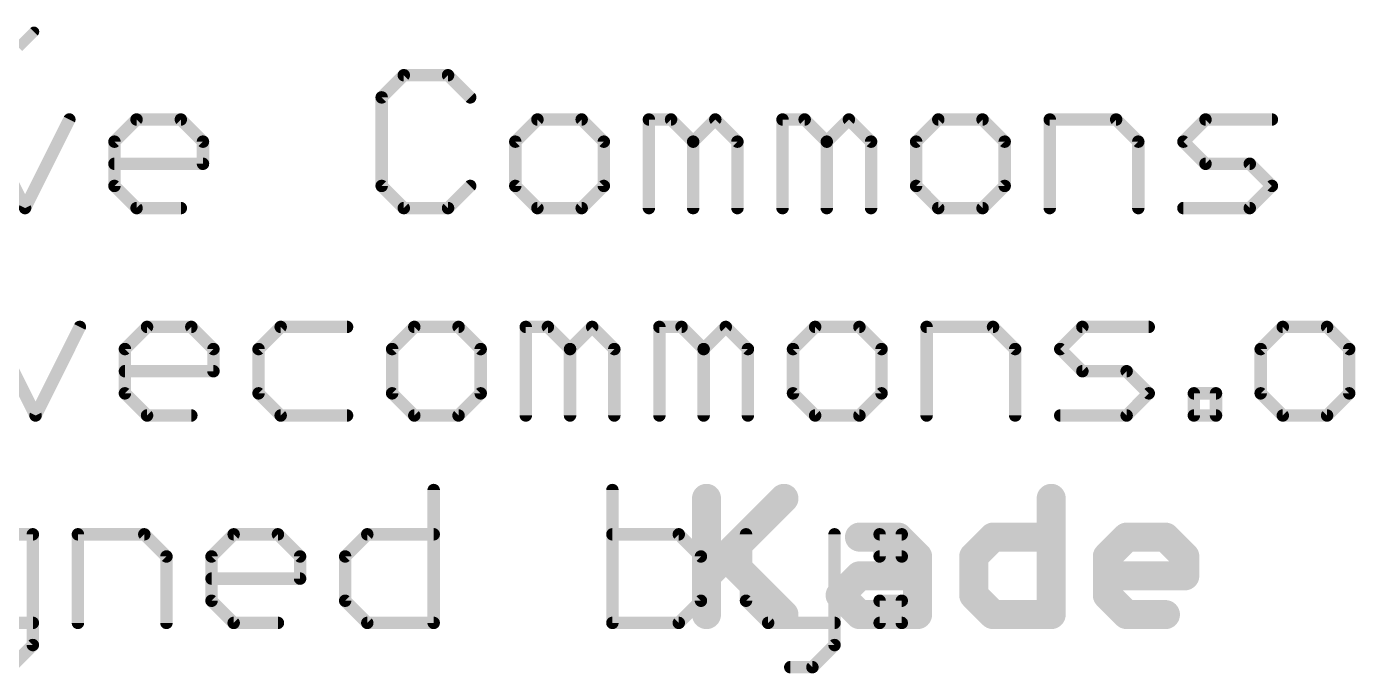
# Model space of a CAD drawing. Extents: x -34 to 73, y -9 to 16.
# Drawn here: x 4.55 to 20.83, y -9.43 to -1.51 of the extents above; entities that cross this region are included whole.
import ezdxf

# ---------------------------------------------------------------- set-up
doc = ezdxf.new("R2010")
doc.units = 0
doc.layers.add('26', color=253, linetype='CONTINUOUS')
doc.layers.add('51', color=53, linetype='CONTINUOUS')

msp = doc.modelspace()

# ---------------------------------------------------------------- linework, layer by layer
at = {"layer": '26', "const_width": 0.127}
msp.add_lwpolyline([(4.6385, -1.5746), (4.4478, -1.7653)], dxfattribs=at)
at = {"layer": '26', "const_width": 0.0635}
msp.add_lwpolyline([(4.6609, -1.5971, 1), (4.616, -1.5522)], format="xyb", dxfattribs=at)
at = {"layer": '51'}
for points, const_width in [([(9.1691, -2.1068), (8.898, -2.378)], 0.1524), ([(9.7115, -2.1068), (9.1691, -2.1068)], 0.1524), ([(9.9826, -2.378), (9.7115, -2.1068)], 0.1524), ([(8.898, -2.378), (8.898, -3.4626)], 0.1524), ([(3.9865, -2.6491), (4.5288, -3.7338)], 0.1524), ([(4.5288, -3.7338), (5.0712, -2.6491)], 0.1524), ([(5.6237, -2.9203), (5.8948, -2.6491)], 0.1524), ([(5.8948, -2.6491), (6.4372, -2.6491)], 0.1524), ([(6.4372, -2.6491), (6.7083, -2.9203)], 0.1524), ([(10.8063, -2.6491), (10.5351, -2.9203)], 0.1524), ([(11.3486, -2.6491), (10.8063, -2.6491)], 0.1524), ([(11.6198, -2.9203), (11.3486, -2.6491)], 0.1524), ([(12.1723, -3.7338), (12.1723, -2.6491)], 0.1524), ([(12.1723, -2.6491), (12.4435, -2.6491)], 0.1524), ([(12.4435, -2.6491), (12.7146, -2.9203)], 0.1524), ([(12.7146, -2.9203), (12.9858, -2.6491)], 0.1524), ([(12.9858, -2.6491), (13.257, -2.9203)], 0.1524), ([(13.8095, -3.7338), (13.8095, -2.6491)], 0.1524), ([(13.8095, -2.6491), (14.0806, -2.6491)], 0.1524), ([(14.0806, -2.6491), (14.3518, -2.9203)], 0.1524), ([(14.3518, -2.9203), (14.6229, -2.6491)], 0.1524), ([(14.6229, -2.6491), (14.8941, -2.9203)], 0.1524), ([(15.7178, -2.6491), (15.4466, -2.9203)], 0.1524), ([(16.2601, -2.6491), (15.7178, -2.6491)], 0.1524), ([(16.5313, -2.9203), (16.2601, -2.6491)], 0.1524), ([(17.0838, -3.7338), (17.0838, -2.6491)], 0.1524), ([(17.0838, -2.6491), (17.8973, -2.6491)], 0.1524), ([(17.8973, -2.6491), (18.1684, -2.9203)], 0.1524), ([(18.7209, -2.9203), (18.9921, -2.6491)], 0.1524), ([(18.9921, -2.6491), (19.8056, -2.6491)], 0.1524), ([(5.6237, -3.4626), (5.6237, -2.9203)], 0.1524), ([(6.7083, -2.9203), (6.7083, -3.1915)], 0.1524), ([(10.5351, -2.9203), (10.5351, -3.4626)], 0.1524), ([(11.6198, -3.4626), (11.6198, -2.9203)], 0.1524), ([(12.7146, -2.9203), (12.7146, -3.7338)], 0.1524), ([(13.257, -2.9203), (13.257, -3.7338)], 0.1524), ([(14.3518, -2.9203), (14.3518, -3.7338)], 0.1524), ([(14.8941, -2.9203), (14.8941, -3.7338)], 0.1524), ([(15.4466, -2.9203), (15.4466, -3.4626)], 0.1524), ([(16.5313, -3.4626), (16.5313, -2.9203)], 0.1524), ([(18.1684, -2.9203), (18.1684, -3.7338)], 0.1524), ([(18.9921, -3.1915), (18.7209, -2.9203)], 0.1524), ([(6.7083, -3.1915), (5.6237, -3.1915)], 0.1524), ([(19.5344, -3.1915), (18.9921, -3.1915)], 0.1524), ([(19.8056, -3.4626), (19.5344, -3.1915)], 0.1524), ([(5.8948, -3.7338), (5.6237, -3.4626)], 0.1524), ([(8.898, -3.4626), (9.1691, -3.7338)], 0.1524), ([(9.7115, -3.7338), (9.9826, -3.4626)], 0.1524), ([(10.5351, -3.4626), (10.8063, -3.7338)], 0.1524), ([(11.3486, -3.7338), (11.6198, -3.4626)], 0.1524), ([(15.4466, -3.4626), (15.7178, -3.7338)], 0.1524), ([(16.2601, -3.7338), (16.5313, -3.4626)], 0.1524), ([(19.5344, -3.7338), (19.8056, -3.4626)], 0.1524), ([(6.4372, -3.7338), (5.8948, -3.7338)], 0.1524), ([(9.1691, -3.7338), (9.7115, -3.7338)], 0.1524), ([(10.8063, -3.7338), (11.3486, -3.7338)], 0.1524), ([(15.7178, -3.7338), (16.2601, -3.7338)], 0.1524), ([(18.7209, -3.7338), (19.5344, -3.7338)], 0.1524), ([(4.1149, -5.1891), (4.6572, -6.2738)], 0.1524), ([(4.6572, -6.2738), (5.1996, -5.1891)], 0.1524), ([(5.7521, -5.4603), (6.0232, -5.1891)], 0.1524), ([(6.0232, -5.1891), (6.5656, -5.1891)], 0.1524), ([(6.5656, -5.1891), (6.8367, -5.4603)], 0.1524), ([(7.6604, -5.1891), (7.3892, -5.4603)], 0.1524), ([(8.4739, -5.1891), (7.6604, -5.1891)], 0.1524), ([(9.2976, -5.1891), (9.0264, -5.4603)], 0.1524), ([(9.8399, -5.1891), (9.2976, -5.1891)], 0.1524), ([(10.111, -5.4603), (9.8399, -5.1891)], 0.1524), ([(10.6635, -6.2738), (10.6635, -5.1891)], 0.1524), ([(10.6635, -5.1891), (10.9347, -5.1891)], 0.1524), ([(10.9347, -5.1891), (11.2059, -5.4603)], 0.1524), ([(11.2059, -5.4603), (11.477, -5.1891)], 0.1524), ([(11.477, -5.1891), (11.7482, -5.4603)], 0.1524), ([(12.3007, -6.2738), (12.3007, -5.1891)], 0.1524), ([(12.3007, -5.1891), (12.5719, -5.1891)], 0.1524), ([(12.5719, -5.1891), (12.843, -5.4603)], 0.1524), ([(12.843, -5.4603), (13.1142, -5.1891)], 0.1524), ([(13.1142, -5.1891), (13.3854, -5.4603)], 0.1524), ([(14.209, -5.1891), (13.9379, -5.4603)], 0.1524), ([(14.7514, -5.1891), (14.209, -5.1891)], 0.1524), ([(15.0225, -5.4603), (14.7514, -5.1891)], 0.1524), ([(15.575, -6.2738), (15.575, -5.1891)], 0.1524), ([(15.575, -5.1891), (16.3885, -5.1891)], 0.1524), ([(16.3885, -5.1891), (16.6597, -5.4603)], 0.1524), ([(17.2122, -5.4603), (17.4833, -5.1891)], 0.1524), ([(17.4833, -5.1891), (18.2968, -5.1891)], 0.1524), ([(19.9391, -5.1891), (19.6679, -5.4603)], 0.1524), ([(20.4814, -5.1891), (19.9391, -5.1891)], 0.1524), ([(20.7526, -5.4603), (20.4814, -5.1891)], 0.1524), ([(5.7521, -6.0026), (5.7521, -5.4603)], 0.1524), ([(6.8367, -5.4603), (6.8367, -5.7315)], 0.1524), ([(7.3892, -5.4603), (7.3892, -6.0026)], 0.1524), ([(9.0264, -5.4603), (9.0264, -6.0026)], 0.1524), ([(10.111, -6.0026), (10.111, -5.4603)], 0.1524), ([(11.2059, -5.4603), (11.2059, -6.2738)], 0.1524), ([(11.7482, -5.4603), (11.7482, -6.2738)], 0.1524), ([(12.843, -5.4603), (12.843, -6.2738)], 0.1524), ([(13.3854, -5.4603), (13.3854, -6.2738)], 0.1524), ([(13.9379, -5.4603), (13.9379, -6.0026)], 0.1524), ([(15.0225, -6.0026), (15.0225, -5.4603)], 0.1524), ([(16.6597, -5.4603), (16.6597, -6.2738)], 0.1524), ([(17.4833, -5.7315), (17.2122, -5.4603)], 0.1524), ([(19.6679, -5.4603), (19.6679, -6.0026)], 0.1524), ([(20.7526, -6.0026), (20.7526, -5.4603)], 0.1524), ([(6.8367, -5.7315), (5.7521, -5.7315)], 0.1524), ([(18.0257, -5.7315), (17.4833, -5.7315)], 0.1524), ([(18.2968, -6.0026), (18.0257, -5.7315)], 0.1524), ([(6.0232, -6.2738), (5.7521, -6.0026)], 0.1524), ([(7.3892, -6.0026), (7.6604, -6.2738)], 0.1524), ([(9.0264, -6.0026), (9.2976, -6.2738)], 0.1524), ([(9.8399, -6.2738), (10.111, -6.0026)], 0.1524), ([(13.9379, -6.0026), (14.209, -6.2738)], 0.1524), ([(14.7514, -6.2738), (15.0225, -6.0026)], 0.1524), ([(18.0257, -6.2738), (18.2968, -6.0026)], 0.1524), ([(18.8493, -6.2738), (18.8493, -6.0026)], 0.1524), ([(18.8493, -6.0026), (19.1205, -6.0026)], 0.1524), ([(19.1205, -6.0026), (19.1205, -6.2738)], 0.1524), ([(19.6679, -6.0026), (19.9391, -6.2738)], 0.1524), ([(20.4814, -6.2738), (20.7526, -6.0026)], 0.1524), ([(6.5656, -6.2738), (6.0232, -6.2738)], 0.1524), ([(7.6604, -6.2738), (8.4739, -6.2738)], 0.1524), ([(9.2976, -6.2738), (9.8399, -6.2738)], 0.1524), ([(14.209, -6.2738), (14.7514, -6.2738)], 0.1524), ([(17.2122, -6.2738), (18.0257, -6.2738)], 0.1524), ([(19.1205, -6.2738), (18.8493, -6.2738)], 0.1524), ([(19.9391, -6.2738), (20.4814, -6.2738)], 0.1524), ([(9.5352, -7.1868), (9.5352, -8.8138)], 0.1524), ([(11.7249, -7.1868), (11.7249, -8.8138)], 0.1524), ([(12.8778, -7.2886), (12.8778, -8.7122)], 0.3556), ([(12.8778, -8.2377), (13.8269, -7.2886)], 0.3556), ([(17.1012, -7.2886), (17.1012, -8.7122)], 0.3556), ([(14.7522, -7.7631), (15.2268, -7.7631)], 0.3556), ([(15.2268, -7.7631), (15.464, -8.0004)], 0.3556), ([(16.1521, -8.0004), (16.3894, -7.7631)], 0.3556), ([(16.3894, -7.7631), (17.1012, -7.7631)], 0.3556), ([(17.7893, -8.0004), (18.0265, -7.7631)], 0.3556), ([(18.0265, -7.7631), (18.5011, -7.7631)], 0.3556), ([(18.5011, -7.7631), (18.7383, -8.0004)], 0.3556), ([(4.6238, -7.7291), (3.8103, -7.7291)], 0.1524), ([(4.6238, -9.085), (4.6238, -7.7291)], 0.1524), ([(5.1763, -8.8138), (5.1763, -7.7291)], 0.1524), ([(5.1763, -7.7291), (5.9898, -7.7291)], 0.1524), ([(5.9898, -7.7291), (6.2609, -8.0003)], 0.1524), ([(6.8134, -8.0003), (7.0846, -7.7291)], 0.1524), ([(7.0846, -7.7291), (7.6269, -7.7291)], 0.1524), ([(7.6269, -7.7291), (7.8981, -8.0003)], 0.1524), ([(8.4506, -8.0003), (8.7217, -7.7291)], 0.1524), ([(8.7217, -7.7291), (9.5352, -7.7291)], 0.1524), ([(12.5384, -7.7291), (11.7249, -7.7291)], 0.1524), ([(12.8095, -8.0003), (12.5384, -7.7291)], 0.1524), ([(13.362, -7.7291), (13.362, -8.5426)], 0.1524), ([(14.4467, -7.7291), (14.4467, -9.085)], 0.1524), ([(14.9992, -7.7291), (15.2704, -7.7291)], 0.1524), ([(14.9992, -8.0003), (14.9992, -7.7291)], 0.1524), ([(15.2704, -7.7291), (15.2704, -8.0003)], 0.1524), ([(6.2609, -8.0003), (6.2609, -8.8138)], 0.1524), ([(6.8134, -8.5426), (6.8134, -8.0003)], 0.1524), ([(7.8981, -8.0003), (7.8981, -8.2715)], 0.1524), ([(8.4506, -8.5426), (8.4506, -8.0003)], 0.1524), ([(12.8095, -8.5426), (12.8095, -8.0003)], 0.1524), ([(13.1151, -8.0004), (13.8269, -8.7122)], 0.3556), ([(15.2704, -8.0003), (14.9992, -8.0003)], 0.1524), ([(15.464, -8.0004), (15.464, -8.7122)], 0.3556), ([(16.1521, -8.4749), (16.1521, -8.0004)], 0.3556), ([(17.7893, -8.4749), (17.7893, -8.0004)], 0.3556), ([(18.7383, -8.0004), (18.7383, -8.2377)], 0.3556), ([(14.515, -8.4749), (14.7522, -8.2377)], 0.3556), ([(14.7522, -8.2377), (15.464, -8.2377)], 0.3556), ([(18.7383, -8.2377), (17.7893, -8.2377)], 0.3556), ([(7.8981, -8.2715), (6.8134, -8.2715)], 0.1524), ([(14.7522, -8.7122), (14.515, -8.4749)], 0.3556), ([(16.3894, -8.7122), (16.1521, -8.4749)], 0.3556), ([(18.0265, -8.7122), (17.7893, -8.4749)], 0.3556), ([(7.0846, -8.8138), (6.8134, -8.5426)], 0.1524), ([(8.7217, -8.8138), (8.4506, -8.5426)], 0.1524), ([(12.5384, -8.8138), (12.8095, -8.5426)], 0.1524), ([(13.362, -8.5426), (13.6332, -8.8138)], 0.1524), ([(14.9992, -8.5426), (15.2704, -8.5426)], 0.1524), ([(14.9992, -8.8138), (14.9992, -8.5426)], 0.1524), ([(15.2704, -8.5426), (15.2704, -8.8138)], 0.1524), ([(15.464, -8.7122), (14.7522, -8.7122)], 0.3556), ([(17.1012, -8.7122), (16.3894, -8.7122)], 0.3556), ([(18.5011, -8.7122), (18.0265, -8.7122)], 0.3556), ([(3.8103, -8.8138), (4.6238, -8.8138)], 0.1524), ([(7.6269, -8.8138), (7.0846, -8.8138)], 0.1524), ([(9.5352, -8.8138), (8.7217, -8.8138)], 0.1524), ([(11.7249, -8.8138), (12.5384, -8.8138)], 0.1524), ([(13.6332, -8.8138), (14.4467, -8.8138)], 0.1524), ([(15.2704, -8.8138), (14.9992, -8.8138)], 0.1524), ([(4.3526, -9.3561), (4.6238, -9.085)], 0.1524), ([(14.4467, -9.085), (14.1755, -9.3561)], 0.1524), ([(14.1755, -9.3561), (13.9044, -9.3561)], 0.1524)]:
    msp.add_lwpolyline(points, dxfattribs=dict(at, const_width=const_width))
for points, const_width in [([(9.1691, -2.0687, 1), (9.1691, -2.1449)], 0.0762), ([(9.1961, -2.1338, 1), (9.1422, -2.0799)], 0.0762), ([(9.7384, -2.0799, 1), (9.6845, -2.1338)], 0.0762), ([(9.7115, -2.1449, 1), (9.7115, -2.0687)], 0.0762), ([(8.871, -2.351, 1), (8.9249, -2.4049)], 0.0762), ([(8.9361, -2.378, 1), (8.8599, -2.378)], 0.0762), ([(9.9557, -2.4049, 1), (10.0096, -2.351)], 0.0762), ([(5.1052, -2.6662, 1), (5.0371, -2.6321)], 0.0762), ([(5.8948, -2.611, 1), (5.8948, -2.6872)], 0.0762), ([(5.9218, -2.6761, 1), (5.8679, -2.6222)], 0.0762), ([(6.4641, -2.6222, 1), (6.4102, -2.6761)], 0.0762), ([(6.4372, -2.6872, 1), (6.4372, -2.611)], 0.0762), ([(10.8063, -2.611, 1), (10.8063, -2.6872)], 0.0762), ([(10.8332, -2.6761, 1), (10.7794, -2.6222)], 0.0762), ([(11.3756, -2.6222, 1), (11.3217, -2.6761)], 0.0762), ([(11.3486, -2.6872, 1), (11.3486, -2.611)], 0.0762), ([(12.2104, -2.6491, 1), (12.1342, -2.6491)], 0.0762), ([(12.1723, -2.611, 1), (12.1723, -2.6872)], 0.0762), ([(12.4704, -2.6222, 1), (12.4165, -2.6761)], 0.0762), ([(12.4435, -2.6872, 1), (12.4435, -2.611)], 0.0762), ([(13.0127, -2.6222, 1), (12.9588, -2.6761)], 0.0762), ([(13.0127, -2.6761, 1), (12.9588, -2.6222)], 0.0762), ([(13.8476, -2.6491, 1), (13.7713, -2.6491)], 0.0762), ([(13.8095, -2.611, 1), (13.8095, -2.6872)], 0.0762), ([(14.1076, -2.6222, 1), (14.0537, -2.6761)], 0.0762), ([(14.0806, -2.6872, 1), (14.0806, -2.611)], 0.0762), ([(14.6499, -2.6222, 1), (14.596, -2.6761)], 0.0762), ([(14.6499, -2.6761, 1), (14.596, -2.6222)], 0.0762), ([(15.7178, -2.611, 1), (15.7178, -2.6872)], 0.0762), ([(15.7447, -2.6761, 1), (15.6908, -2.6222)], 0.0762), ([(16.287, -2.6222, 1), (16.2332, -2.6761)], 0.0762), ([(16.2601, -2.6872, 1), (16.2601, -2.611)], 0.0762), ([(17.1219, -2.6491, 1), (17.0457, -2.6491)], 0.0762), ([(17.0838, -2.611, 1), (17.0838, -2.6872)], 0.0762), ([(17.9242, -2.6222, 1), (17.8703, -2.6761)], 0.0762), ([(17.8973, -2.6872, 1), (17.8973, -2.611)], 0.0762), ([(18.9921, -2.611, 1), (18.9921, -2.6872)], 0.0762), ([(19.019, -2.6761, 1), (18.9651, -2.6222)], 0.0762), ([(19.8056, -2.6872, 1), (19.8056, -2.611)], 0.0762), ([(5.6618, -2.9203, 1), (5.5856, -2.9203)], 0.0762), ([(5.5967, -2.8934, 1), (5.6506, -2.9472)], 0.0762), ([(6.7464, -2.9203, 1), (6.6702, -2.9203)], 0.0762), ([(6.6814, -2.9472, 1), (6.7353, -2.8934)], 0.0762), ([(10.5732, -2.9203, 1), (10.497, -2.9203)], 0.0762), ([(10.5082, -2.8934, 1), (10.5621, -2.9472)], 0.0762), ([(11.6579, -2.9203, 1), (11.5817, -2.9203)], 0.0762), ([(11.5929, -2.9472, 1), (11.6467, -2.8934)], 0.0762), ([(12.7527, -2.9203, 1), (12.6765, -2.9203)], 0.0762), ([(12.6877, -2.8934, 1), (12.7416, -2.9472)], 0.0762), ([(12.6877, -2.9472, 1), (12.7416, -2.8934)], 0.0762), ([(13.2951, -2.9203, 1), (13.2189, -2.9203)], 0.0762), ([(13.23, -2.9472, 1), (13.2839, -2.8934)], 0.0762), ([(14.3899, -2.9203, 1), (14.3137, -2.9203)], 0.0762), ([(14.3248, -2.8934, 1), (14.3787, -2.9472)], 0.0762), ([(14.3248, -2.9472, 1), (14.3787, -2.8934)], 0.0762), ([(14.9322, -2.9203, 1), (14.856, -2.9203)], 0.0762), ([(14.8672, -2.9472, 1), (14.9211, -2.8934)], 0.0762), ([(15.4847, -2.9203, 1), (15.4085, -2.9203)], 0.0762), ([(15.4197, -2.8934, 1), (15.4735, -2.9472)], 0.0762), ([(16.5694, -2.9203, 1), (16.4932, -2.9203)], 0.0762), ([(16.5043, -2.9472, 1), (16.5582, -2.8934)], 0.0762), ([(18.2065, -2.9203, 1), (18.1303, -2.9203)], 0.0762), ([(18.1415, -2.9472, 1), (18.1954, -2.8934)], 0.0762), ([(18.7479, -2.8934, 1), (18.694, -2.9472)], 0.0762), ([(18.694, -2.8934, 1), (18.7479, -2.9472)], 0.0762), ([(5.6237, -3.1534, 1), (5.6237, -3.2296)], 0.0762), ([(6.6702, -3.1915, 1), (6.7464, -3.1915)], 0.0762), ([(6.7083, -3.2296, 1), (6.7083, -3.1534)], 0.0762), ([(18.9921, -3.1534, 1), (18.9921, -3.2296)], 0.0762), ([(18.9651, -3.2184, 1), (19.019, -3.1645)], 0.0762), ([(19.5614, -3.1645, 1), (19.5075, -3.2184)], 0.0762), ([(19.5344, -3.2296, 1), (19.5344, -3.1534)], 0.0762), ([(5.6506, -3.4357, 1), (5.5967, -3.4896)], 0.0762), ([(8.9249, -3.4357, 1), (8.871, -3.4896)], 0.0762), ([(10.0096, -3.4896, 1), (9.9557, -3.4357)], 0.0762), ([(10.5621, -3.4357, 1), (10.5082, -3.4896)], 0.0762), ([(11.6467, -3.4896, 1), (11.5929, -3.4357)], 0.0762), ([(15.4735, -3.4357, 1), (15.4197, -3.4896)], 0.0762), ([(16.5582, -3.4896, 1), (16.5043, -3.4357)], 0.0762), ([(19.8325, -3.4896, 1), (19.7786, -3.4357)], 0.0762), ([(19.7786, -3.4896, 1), (19.8325, -3.4357)], 0.0762), ([(5.5856, -3.4626, 1), (5.6618, -3.4626)], 0.0762), ([(8.8599, -3.4626, 1), (8.9361, -3.4626)], 0.0762), ([(10.497, -3.4626, 1), (10.5732, -3.4626)], 0.0762), ([(11.5817, -3.4626, 1), (11.6579, -3.4626)], 0.0762), ([(15.4085, -3.4626, 1), (15.4847, -3.4626)], 0.0762), ([(16.4932, -3.4626, 1), (16.5694, -3.4626)], 0.0762), ([(4.4948, -3.7168, 1), (4.5629, -3.7508)], 0.0762), ([(4.4948, -3.7508, 1), (4.5629, -3.7168)], 0.0762), ([(5.8948, -3.6957, 1), (5.8948, -3.7719)], 0.0762), ([(5.8679, -3.7607, 1), (5.9218, -3.7069)], 0.0762), ([(6.4372, -3.7719, 1), (6.4372, -3.6957)], 0.0762), ([(9.1691, -3.6957, 1), (9.1691, -3.7719)], 0.0762), ([(9.1422, -3.7607, 1), (9.1961, -3.7069)], 0.0762), ([(9.6845, -3.7069, 1), (9.7384, -3.7607)], 0.0762), ([(9.7115, -3.7719, 1), (9.7115, -3.6957)], 0.0762), ([(10.8063, -3.6957, 1), (10.8063, -3.7719)], 0.0762), ([(10.7794, -3.7607, 1), (10.8332, -3.7069)], 0.0762), ([(11.3217, -3.7069, 1), (11.3756, -3.7607)], 0.0762), ([(11.3486, -3.7719, 1), (11.3486, -3.6957)], 0.0762), ([(12.1342, -3.7338, 1), (12.2104, -3.7338)], 0.0762), ([(12.6765, -3.7338, 1), (12.7527, -3.7338)], 0.0762), ([(13.2189, -3.7338, 1), (13.2951, -3.7338)], 0.0762), ([(13.7713, -3.7338, 1), (13.8476, -3.7338)], 0.0762), ([(14.3137, -3.7338, 1), (14.3899, -3.7338)], 0.0762), ([(14.856, -3.7338, 1), (14.9322, -3.7338)], 0.0762), ([(15.7178, -3.6957, 1), (15.7178, -3.7719)], 0.0762), ([(15.6908, -3.7607, 1), (15.7447, -3.7069)], 0.0762), ([(16.2332, -3.7069, 1), (16.287, -3.7607)], 0.0762), ([(16.2601, -3.7719, 1), (16.2601, -3.6957)], 0.0762), ([(17.0457, -3.7338, 1), (17.1219, -3.7338)], 0.0762), ([(18.1303, -3.7338, 1), (18.2065, -3.7338)], 0.0762), ([(18.7209, -3.6957, 1), (18.7209, -3.7719)], 0.0762), ([(19.5075, -3.7069, 1), (19.5614, -3.7607)], 0.0762), ([(19.5344, -3.7719, 1), (19.5344, -3.6957)], 0.0762), ([(5.2337, -5.2062, 1), (5.1655, -5.1721)], 0.0762), ([(6.0232, -5.151, 1), (6.0232, -5.2272)], 0.0762), ([(6.0502, -5.2161, 1), (5.9963, -5.1622)], 0.0762), ([(6.5925, -5.1622, 1), (6.5386, -5.2161)], 0.0762), ([(6.5656, -5.2272, 1), (6.5656, -5.151)], 0.0762), ([(7.6604, -5.151, 1), (7.6604, -5.2272)], 0.0762), ([(7.6873, -5.2161, 1), (7.6335, -5.1622)], 0.0762), ([(8.4739, -5.2272, 1), (8.4739, -5.151)], 0.0762), ([(9.2976, -5.151, 1), (9.2976, -5.2272)], 0.0762), ([(9.3245, -5.2161, 1), (9.2706, -5.1622)], 0.0762), ([(9.8668, -5.1622, 1), (9.8129, -5.2161)], 0.0762), ([(9.8399, -5.2272, 1), (9.8399, -5.151)], 0.0762), ([(10.7016, -5.1891, 1), (10.6254, -5.1891)], 0.0762), ([(10.6635, -5.151, 1), (10.6635, -5.2272)], 0.0762), ([(10.9616, -5.1622, 1), (10.9078, -5.2161)], 0.0762), ([(10.9347, -5.2272, 1), (10.9347, -5.151)], 0.0762), ([(11.504, -5.1622, 1), (11.4501, -5.2161)], 0.0762), ([(11.504, -5.2161, 1), (11.4501, -5.1622)], 0.0762), ([(12.3388, -5.1891, 1), (12.2626, -5.1891)], 0.0762), ([(12.3007, -5.151, 1), (12.3007, -5.2272)], 0.0762), ([(12.5988, -5.1622, 1), (12.5449, -5.2161)], 0.0762), ([(12.5719, -5.2272, 1), (12.5719, -5.151)], 0.0762), ([(13.1411, -5.1622, 1), (13.0873, -5.2161)], 0.0762), ([(13.1411, -5.2161, 1), (13.0873, -5.1622)], 0.0762), ([(14.209, -5.151, 1), (14.209, -5.2272)], 0.0762), ([(14.236, -5.2161, 1), (14.1821, -5.1622)], 0.0762), ([(14.7783, -5.1622, 1), (14.7244, -5.2161)], 0.0762), ([(14.7514, -5.2272, 1), (14.7514, -5.151)], 0.0762), ([(15.6131, -5.1891, 1), (15.5369, -5.1891)], 0.0762), ([(15.575, -5.151, 1), (15.575, -5.2272)], 0.0762), ([(16.4154, -5.1622, 1), (16.3616, -5.2161)], 0.0762), ([(16.3885, -5.2272, 1), (16.3885, -5.151)], 0.0762), ([(17.4833, -5.151, 1), (17.4833, -5.2272)], 0.0762), ([(17.5103, -5.2161, 1), (17.4564, -5.1622)], 0.0762), ([(18.2968, -5.2272, 1), (18.2968, -5.151)], 0.0762), ([(19.9391, -5.151, 1), (19.9391, -5.2272)], 0.0762), ([(19.966, -5.2161, 1), (19.9121, -5.1622)], 0.0762), ([(20.5083, -5.1622, 1), (20.4545, -5.2161)], 0.0762), ([(20.4814, -5.2272, 1), (20.4814, -5.151)], 0.0762), ([(5.7902, -5.4603, 1), (5.714, -5.4603)], 0.0762), ([(5.7251, -5.4334, 1), (5.779, -5.4872)], 0.0762), ([(6.8748, -5.4603, 1), (6.7986, -5.4603)], 0.0762), ([(6.8098, -5.4872, 1), (6.8637, -5.4334)], 0.0762), ([(7.4273, -5.4603, 1), (7.3511, -5.4603)], 0.0762), ([(7.3623, -5.4334, 1), (7.4162, -5.4872)], 0.0762), ([(9.0645, -5.4603, 1), (8.9883, -5.4603)], 0.0762), ([(8.9994, -5.4334, 1), (9.0533, -5.4872)], 0.0762), ([(10.1491, -5.4603, 1), (10.0729, -5.4603)], 0.0762), ([(10.0841, -5.4872, 1), (10.138, -5.4334)], 0.0762), ([(11.244, -5.4603, 1), (11.1678, -5.4603)], 0.0762), ([(11.1789, -5.4334, 1), (11.2328, -5.4872)], 0.0762), ([(11.1789, -5.4872, 1), (11.2328, -5.4334)], 0.0762), ([(11.7863, -5.4603, 1), (11.7101, -5.4603)], 0.0762), ([(11.7213, -5.4872, 1), (11.7751, -5.4334)], 0.0762), ([(12.8811, -5.4603, 1), (12.8049, -5.4603)], 0.0762), ([(12.8161, -5.4334, 1), (12.87, -5.4872)], 0.0762), ([(12.8161, -5.4872, 1), (12.87, -5.4334)], 0.0762), ([(13.4235, -5.4603, 1), (13.3473, -5.4603)], 0.0762), ([(13.3584, -5.4872, 1), (13.4123, -5.4334)], 0.0762), ([(13.976, -5.4603, 1), (13.8998, -5.4603)], 0.0762), ([(13.9109, -5.4334, 1), (13.9648, -5.4872)], 0.0762), ([(15.0606, -5.4603, 1), (14.9844, -5.4603)], 0.0762), ([(14.9956, -5.4872, 1), (15.0495, -5.4334)], 0.0762), ([(16.6978, -5.4603, 1), (16.6216, -5.4603)], 0.0762), ([(16.6327, -5.4872, 1), (16.6866, -5.4334)], 0.0762), ([(17.2391, -5.4334, 1), (17.1852, -5.4872)], 0.0762), ([(17.1852, -5.4334, 1), (17.2391, -5.4872)], 0.0762), ([(19.706, -5.4603, 1), (19.6298, -5.4603)], 0.0762), ([(19.641, -5.4334, 1), (19.6948, -5.4872)], 0.0762), ([(20.7907, -5.4603, 1), (20.7145, -5.4603)], 0.0762), ([(20.7256, -5.4872, 1), (20.7795, -5.4334)], 0.0762), ([(5.7521, -5.6934, 1), (5.7521, -5.7696)], 0.0762), ([(6.7986, -5.7315, 1), (6.8748, -5.7315)], 0.0762), ([(6.8367, -5.7696, 1), (6.8367, -5.6934)], 0.0762), ([(17.4833, -5.6934, 1), (17.4833, -5.7696)], 0.0762), ([(17.4564, -5.7584, 1), (17.5103, -5.7045)], 0.0762), ([(18.0526, -5.7045, 1), (17.9987, -5.7584)], 0.0762), ([(18.0257, -5.7696, 1), (18.0257, -5.6934)], 0.0762), ([(5.779, -5.9757, 1), (5.7251, -6.0296)], 0.0762), ([(5.714, -6.0026, 1), (5.7902, -6.0026)], 0.0762), ([(7.4162, -5.9757, 1), (7.3623, -6.0296)], 0.0762), ([(7.3511, -6.0026, 1), (7.4273, -6.0026)], 0.0762), ([(9.0533, -5.9757, 1), (8.9994, -6.0296)], 0.0762), ([(8.9883, -6.0026, 1), (9.0645, -6.0026)], 0.0762), ([(10.0729, -6.0026, 1), (10.1491, -6.0026)], 0.0762), ([(10.138, -6.0296, 1), (10.0841, -5.9757)], 0.0762), ([(13.9648, -5.9757, 1), (13.9109, -6.0296)], 0.0762), ([(13.8998, -6.0026, 1), (13.976, -6.0026)], 0.0762), ([(14.9844, -6.0026, 1), (15.0606, -6.0026)], 0.0762), ([(15.0495, -6.0296, 1), (14.9956, -5.9757)], 0.0762), ([(18.3238, -6.0296, 1), (18.2699, -5.9757)], 0.0762), ([(18.2699, -6.0296, 1), (18.3238, -5.9757)], 0.0762), ([(18.8874, -6.0026, 1), (18.8112, -6.0026)], 0.0762), ([(18.8493, -5.9645, 1), (18.8493, -6.0407)], 0.0762), ([(19.1586, -6.0026, 1), (19.0824, -6.0026)], 0.0762), ([(19.1205, -6.0407, 1), (19.1205, -5.9645)], 0.0762), ([(19.6948, -5.9757, 1), (19.641, -6.0296)], 0.0762), ([(19.6298, -6.0026, 1), (19.706, -6.0026)], 0.0762), ([(20.7145, -6.0026, 1), (20.7907, -6.0026)], 0.0762), ([(20.7795, -6.0296, 1), (20.7256, -5.9757)], 0.0762), ([(4.6232, -6.2568, 1), (4.6913, -6.2908)], 0.0762), ([(4.6232, -6.2908, 1), (4.6913, -6.2568)], 0.0762), ([(6.0232, -6.2357, 1), (6.0232, -6.3119)], 0.0762), ([(5.9963, -6.3007, 1), (6.0502, -6.2469)], 0.0762), ([(6.5656, -6.3119, 1), (6.5656, -6.2357)], 0.0762), ([(7.6604, -6.2357, 1), (7.6604, -6.3119)], 0.0762), ([(7.6335, -6.3007, 1), (7.6873, -6.2469)], 0.0762), ([(8.4739, -6.3119, 1), (8.4739, -6.2357)], 0.0762), ([(9.2976, -6.2357, 1), (9.2976, -6.3119)], 0.0762), ([(9.2706, -6.3007, 1), (9.3245, -6.2469)], 0.0762), ([(9.8129, -6.2469, 1), (9.8668, -6.3007)], 0.0762), ([(9.8399, -6.3119, 1), (9.8399, -6.2357)], 0.0762), ([(10.6254, -6.2738, 1), (10.7016, -6.2738)], 0.0762), ([(11.1678, -6.2738, 1), (11.244, -6.2738)], 0.0762), ([(11.7101, -6.2738, 1), (11.7863, -6.2738)], 0.0762), ([(12.2626, -6.2738, 1), (12.3388, -6.2738)], 0.0762), ([(12.8049, -6.2738, 1), (12.8811, -6.2738)], 0.0762), ([(13.3473, -6.2738, 1), (13.4235, -6.2738)], 0.0762), ([(14.209, -6.2357, 1), (14.209, -6.3119)], 0.0762), ([(14.1821, -6.3007, 1), (14.236, -6.2469)], 0.0762), ([(14.7244, -6.2469, 1), (14.7783, -6.3007)], 0.0762), ([(14.7514, -6.3119, 1), (14.7514, -6.2357)], 0.0762), ([(15.5369, -6.2738, 1), (15.6131, -6.2738)], 0.0762), ([(16.6216, -6.2738, 1), (16.6978, -6.2738)], 0.0762), ([(17.2122, -6.2357, 1), (17.2122, -6.3119)], 0.0762), ([(17.9987, -6.2469, 1), (18.0526, -6.3007)], 0.0762), ([(18.0257, -6.3119, 1), (18.0257, -6.2357)], 0.0762), ([(18.8493, -6.2357, 1), (18.8493, -6.3119)], 0.0762), ([(18.8112, -6.2738, 1), (18.8874, -6.2738)], 0.0762), ([(19.0824, -6.2738, 1), (19.1586, -6.2738)], 0.0762), ([(19.1205, -6.3119, 1), (19.1205, -6.2357)], 0.0762), ([(19.9391, -6.2357, 1), (19.9391, -6.3119)], 0.0762), ([(19.9121, -6.3007, 1), (19.966, -6.2469)], 0.0762), ([(20.4545, -6.2469, 1), (20.5083, -6.3007)], 0.0762), ([(20.4814, -6.3119, 1), (20.4814, -6.2357)], 0.0762), ([(9.5733, -7.1868, 1), (9.4971, -7.1868)], 0.0762), ([(11.763, -7.1868, 1), (11.6868, -7.1868)], 0.0762), ([(12.9667, -7.2886, 1), (12.7889, -7.2886)], 0.1778), ([(13.8897, -7.3514, 1), (13.764, -7.2257)], 0.1778), ([(17.1901, -7.2886, 1), (17.0123, -7.2886)], 0.1778), ([(14.7522, -7.6742, 1), (14.7522, -7.852)], 0.1778), ([(15.2896, -7.7003, 1), (15.1639, -7.826)], 0.1778), ([(15.2268, -7.852, 1), (15.2268, -7.6742)], 0.1778), ([(16.3894, -7.6742, 1), (16.3894, -7.852)], 0.1778), ([(16.4522, -7.826, 1), (16.3265, -7.7003)], 0.1778), ([(17.1012, -7.852, 1), (17.1012, -7.6742)], 0.1778), ([(18.0265, -7.6742, 1), (18.0265, -7.852)], 0.1778), ([(18.0894, -7.826, 1), (17.9637, -7.7003)], 0.1778), ([(18.5639, -7.7003, 1), (18.4382, -7.826)], 0.1778), ([(18.5011, -7.852, 1), (18.5011, -7.6742)], 0.1778), ([(4.6619, -7.7291, 1), (4.5857, -7.7291)], 0.0762), ([(4.6238, -7.7672, 1), (4.6238, -7.691)], 0.0762), ([(5.2144, -7.7291, 1), (5.1382, -7.7291)], 0.0762), ([(5.1763, -7.691, 1), (5.1763, -7.7672)], 0.0762), ([(6.0167, -7.7022, 1), (5.9628, -7.7561)], 0.0762), ([(5.9898, -7.7672, 1), (5.9898, -7.691)], 0.0762), ([(7.0846, -7.691, 1), (7.0846, -7.7672)], 0.0762), ([(7.1115, -7.7561, 1), (7.0576, -7.7022)], 0.0762), ([(7.6539, -7.7022, 1), (7.6, -7.7561)], 0.0762), ([(7.6269, -7.7672, 1), (7.6269, -7.691)], 0.0762), ([(8.7217, -7.691, 1), (8.7217, -7.7672)], 0.0762), ([(8.7487, -7.7561, 1), (8.6948, -7.7022)], 0.0762), ([(9.5352, -7.7672, 1), (9.5352, -7.691)], 0.0762), ([(11.7249, -7.691, 1), (11.7249, -7.7672)], 0.0762), ([(12.5653, -7.7022, 1), (12.5114, -7.7561)], 0.0762), ([(12.5384, -7.7672, 1), (12.5384, -7.691)], 0.0762), ([(13.4001, -7.7291, 1), (13.3239, -7.7291)], 0.0762), ([(14.4848, -7.7291, 1), (14.4086, -7.7291)], 0.0762), ([(14.9992, -7.691, 1), (14.9992, -7.7672)], 0.0762), ([(15.0373, -7.7291, 1), (14.9611, -7.7291)], 0.0762), ([(15.3085, -7.7291, 1), (15.2323, -7.7291)], 0.0762), ([(15.2704, -7.7672, 1), (15.2704, -7.691)], 0.0762), ([(6.299, -8.0003, 1), (6.2228, -8.0003)], 0.0762), ([(6.234, -8.0272, 1), (6.2879, -7.9734)], 0.0762), ([(6.8515, -8.0003, 1), (6.7753, -8.0003)], 0.0762), ([(6.7865, -7.9734, 1), (6.8404, -8.0272)], 0.0762), ([(7.9362, -8.0003, 1), (7.86, -8.0003)], 0.0762), ([(7.8711, -8.0272, 1), (7.925, -7.9734)], 0.0762), ([(8.4887, -8.0003, 1), (8.4125, -8.0003)], 0.0762), ([(8.4236, -7.9734, 1), (8.4775, -8.0272)], 0.0762), ([(12.8476, -8.0003, 1), (12.7714, -8.0003)], 0.0762), ([(12.7826, -8.0272, 1), (12.8365, -7.9734)], 0.0762), ([(13.1779, -7.9375, 1), (13.0522, -8.0633)], 0.1778), ([(14.9992, -7.9622, 1), (14.9992, -8.0384)], 0.0762), ([(14.9611, -8.0003, 1), (15.0373, -8.0003)], 0.0762), ([(15.2323, -8.0003, 1), (15.3085, -8.0003)], 0.0762), ([(15.2704, -8.0384, 1), (15.2704, -7.9622)], 0.0762), ([(15.5529, -8.0004, 1), (15.3751, -8.0004)], 0.1778), ([(15.4012, -8.0633, 1), (15.5269, -7.9375)], 0.1778), ([(16.241, -8.0004, 1), (16.0632, -8.0004)], 0.1778), ([(16.0893, -7.9375, 1), (16.215, -8.0633)], 0.1778), ([(17.7264, -7.9375, 1), (17.8521, -8.0633)], 0.1778), ([(17.8782, -8.0004, 1), (17.7004, -8.0004)], 0.1778), ([(18.8272, -8.0004, 1), (18.6494, -8.0004)], 0.1778), ([(18.6755, -8.0633, 1), (18.8012, -7.9375)], 0.1778), ([(12.8149, -8.1748, 1), (12.9407, -8.3005)], 0.1778), ([(14.7522, -8.1488, 1), (14.7522, -8.3266)], 0.1778), ([(14.8151, -8.3005, 1), (14.6894, -8.1748)], 0.1778), ([(15.464, -8.3266, 1), (15.464, -8.1488)], 0.1778), ([(17.7893, -8.1488, 1), (17.7893, -8.3266)], 0.1778), ([(18.7383, -8.3266, 1), (18.7383, -8.1488)], 0.1778), ([(6.8134, -8.2334, 1), (6.8134, -8.3096)], 0.0762), ([(7.86, -8.2715, 1), (7.9362, -8.2715)], 0.0762), ([(7.8981, -8.3096, 1), (7.8981, -8.2334)], 0.0762), ([(14.5778, -8.4121, 1), (14.4521, -8.5378)], 0.1778), ([(16.215, -8.4121, 1), (16.0893, -8.5378)], 0.1778), ([(17.8521, -8.4121, 1), (17.7264, -8.5378)], 0.1778), ([(18.6494, -8.2377, 1), (18.8272, -8.2377)], 0.1778), ([(6.8404, -8.5157, 1), (6.7865, -8.5696)], 0.0762), ([(8.4775, -8.5157, 1), (8.4236, -8.5696)], 0.0762), ([(12.8365, -8.5696, 1), (12.7826, -8.5157)], 0.0762), ([(13.389, -8.5157, 1), (13.3351, -8.5696)], 0.0762), ([(14.4521, -8.4121, 1), (14.5778, -8.5378)], 0.1778), ([(14.9992, -8.5045, 1), (14.9992, -8.5807)], 0.0762), ([(15.0373, -8.5426, 1), (14.9611, -8.5426)], 0.0762), ([(15.3085, -8.5426, 1), (15.2323, -8.5426)], 0.0762), ([(15.2704, -8.5807, 1), (15.2704, -8.5045)], 0.0762), ([(16.0632, -8.4749, 1), (16.241, -8.4749)], 0.1778), ([(17.7004, -8.4749, 1), (17.8782, -8.4749)], 0.1778), ([(6.7753, -8.5426, 1), (6.8515, -8.5426)], 0.0762), ([(8.4125, -8.5426, 1), (8.4887, -8.5426)], 0.0762), ([(12.7889, -8.7122, 1), (12.9667, -8.7122)], 0.1778), ([(12.7714, -8.5426, 1), (12.8476, -8.5426)], 0.0762), ([(13.3239, -8.5426, 1), (13.4001, -8.5426)], 0.0762), ([(13.764, -8.7751, 1), (13.8897, -8.6493)], 0.1778), ([(14.7522, -8.6233, 1), (14.7522, -8.8011)], 0.1778), ([(14.6894, -8.7751, 1), (14.8151, -8.6493)], 0.1778), ([(15.3751, -8.7122, 1), (15.5529, -8.7122)], 0.1778), ([(15.464, -8.8011, 1), (15.464, -8.6233)], 0.1778), ([(16.3894, -8.6233, 1), (16.3894, -8.8011)], 0.1778), ([(16.3265, -8.7751, 1), (16.4522, -8.6493)], 0.1778), ([(17.0123, -8.7122, 1), (17.1901, -8.7122)], 0.1778), ([(17.1012, -8.8011, 1), (17.1012, -8.6233)], 0.1778), ([(18.0265, -8.6233, 1), (18.0265, -8.8011)], 0.1778), ([(17.9637, -8.7751, 1), (18.0894, -8.6493)], 0.1778), ([(18.5011, -8.8011, 1), (18.5011, -8.6233)], 0.1778), ([(4.6238, -8.8519, 1), (4.6238, -8.7757)], 0.0762), ([(5.1382, -8.8138, 1), (5.2144, -8.8138)], 0.0762), ([(6.2228, -8.8138, 1), (6.299, -8.8138)], 0.0762), ([(7.0846, -8.7757, 1), (7.0846, -8.8519)], 0.0762), ([(7.0576, -8.8407, 1), (7.1115, -8.7869)], 0.0762), ([(7.6269, -8.8519, 1), (7.6269, -8.7757)], 0.0762), ([(8.7217, -8.7757, 1), (8.7217, -8.8519)], 0.0762), ([(8.6948, -8.8407, 1), (8.7487, -8.7869)], 0.0762), ([(9.4971, -8.8138, 1), (9.5733, -8.8138)], 0.0762), ([(9.5352, -8.8519, 1), (9.5352, -8.7757)], 0.0762), ([(11.7249, -8.7757, 1), (11.7249, -8.8519)], 0.0762), ([(11.6868, -8.8138, 1), (11.763, -8.8138)], 0.0762), ([(12.5114, -8.7869, 1), (12.5653, -8.8407)], 0.0762), ([(12.5384, -8.8519, 1), (12.5384, -8.7757)], 0.0762), ([(13.6332, -8.7757, 1), (13.6332, -8.8519)], 0.0762), ([(13.6063, -8.8407, 1), (13.6601, -8.7869)], 0.0762), ([(14.4467, -8.8519, 1), (14.4467, -8.7757)], 0.0762), ([(14.9992, -8.7757, 1), (14.9992, -8.8519)], 0.0762), ([(14.9611, -8.8138, 1), (15.0373, -8.8138)], 0.0762), ([(15.2323, -8.8138, 1), (15.3085, -8.8138)], 0.0762), ([(15.2704, -8.8519, 1), (15.2704, -8.7757)], 0.0762), ([(4.5857, -9.085, 1), (4.6619, -9.085)], 0.0762), ([(4.6507, -9.1119, 1), (4.5968, -9.058)], 0.0762), ([(14.4086, -9.085, 1), (14.4848, -9.085)], 0.0762), ([(14.4736, -9.1119, 1), (14.4198, -9.058)], 0.0762), ([(13.9044, -9.318, 1), (13.9044, -9.3942)], 0.0762), ([(14.1755, -9.3942, 1), (14.1755, -9.318)], 0.0762), ([(14.1486, -9.3292, 1), (14.2025, -9.3831)], 0.0762)]:
    msp.add_lwpolyline(points, format="xyb", dxfattribs=dict(at, const_width=const_width))

doc.saveas('drawing.dxf')
